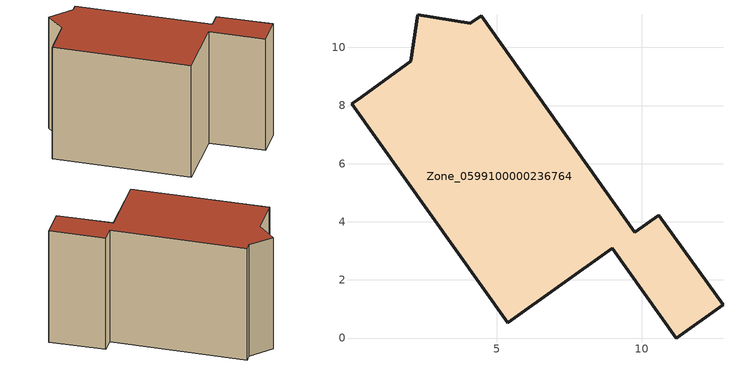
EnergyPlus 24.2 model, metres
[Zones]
Zone_0599100000236764
 floor ground (C_G): 0.22,8.2 2.04,9.53 2.29,11.12 4.09,10.83 4.47,11.1 9.76,3.64 10.58,4.23 12.79,1.15 11.19,0 8.98,3.09 5.38,0.52 0.01,8.06 z0
 wall outside (C_F): 10.58,4.23 9.76,3.64 4.47,11.1 4.09,10.83 2.29,11.12 2.04,9.53 0.22,8.2 0.01,8.06 5.38,0.52 8.98,3.09 11.19,0 12.79,1.15 10.58,4.23 z0:8.35
 roof outside (C_R): 2.04,9.53 0.22,8.2 0.01,8.06 5.38,0.52 8.98,3.09 11.19,0 12.79,1.15 10.58,4.23 9.76,3.64 4.47,11.1 4.09,10.83 2.29,11.12 z8.35
[BUILDING]
Pand.0599100000236764: North Axis=0; Terrain=City; Loads Convergence Tolerance Value=0.04; Temperature Convergence Tolerance Value=0.4; Solar Distribution=FullExterior; Maximum Number of Warmup Days=25; Minimum Number of Warmup Days=1
[Site:Location]
Rotterdam.The.Hague.AP_ZH_NLD Design_Conditions: Latitude=51.96; Longitude=4.45; Time Zone=1; Elevation=-4.5
[SITE:GROUNDTEMPERATURE:BUILDINGSURFACE]
18, 18, 18, 18, 18, 18, 18, 18, 18, 18, 18, 18
[MATERIAL] Thermal Absorptance=0.9; Solar Absorptance=0.7; Visible Absorptance=0.7
Name | Roughness | Thickness | Conductivity | Density | Specific Heat
G.TI.1975-1991 | MediumSmooth | 0.15 | 0.288461 | 540 | 1210
F.TI.1975-1991 | Rough | 0.3 | 0.230769 | 1920 | 840
R.TI.1975-1991 | MediumRough | 0.2 | 0.153846 | 1500 | 1000
[CONSTRUCTION]
C_G: G.TI.1975-1991
C_F: F.TI.1975-1991
C_R: R.TI.1975-1991
[ZONE]
Zone_0599100000236764: Type=1; Multiplier=1; Ceiling Height=Autocalculate; Volume=Autocalculate; Floor Area=autocalculate; Part of Total Floor Area=Yes
[ZONEINFILTRATION:DESIGNFLOWRATE]
Infil_Zone_0599100000236764: Zone or ZoneList or Space or SpaceList=Zone_0599100000236764; Schedule=AlwaysOn; Design Flow Rate Calculation Method=Flow/Area; Flow Rate per Floor Area=0.003; Constant Term Coefficient=1; Temperature Term Coefficient=0; Velocity Term Coefficient=0; Velocity Squared Term Coefficient=0
[HVACTEMPLATE:ZONE:IDEALLOADSAIRSYSTEM]
Zone_0599100000236764: Maximum Heating Supply Air Temperature=50; Minimum Cooling Supply Air Temperature=13; Maximum Heating Supply Air Humidity Ratio=0.0156; Minimum Cooling Supply Air Humidity Ratio=0.0077; Heating Limit=NoLimit; Cooling Limit=NoLimit; Dehumidification Control Type=ConstantSensibleHeatRatio; Cooling Sensible Heat Ratio=0.7; Dehumidification Setpoint=60; Humidification Control Type=None; Humidification Setpoint=30; Outdoor Air Method=None; Outdoor Air Flow Rate per Person=0.00944; Outdoor Air Flow Rate per Zone Floor Area=0; Outdoor Air Flow Rate per Zone=0; Demand Controlled Ventilation Type=None; Outdoor Air Economizer Type=NoEconomizer; Heat Recovery Type=None; Sensible Heat Recovery Effectiveness=0.7; Latent Heat Recovery Effectiveness=0.65
[ZONECONTROL:THERMOSTAT]
ThermostatControl_Zone_0599100000236764: Zone or ZoneList=Zone_0599100000236764; Control Type Schedule=DualSetpointControlType; Control 1=Thermostat_Zone_0599100000236764; Temperature Difference Between Cutout And Setpoint=0
[THERMOSTATSETPOINT:DUALSETPOINT]
Thermostat_Zone_0599100000236764: Heating Setpoint Temperature Schedule=HeatingSetpoint_Zone_0599100000236764; Cooling Setpoint Temperature Schedule=CoolingSetpoint_Zone_0599100000236764
[SCHEDULE:COMPACT]
HeatingSetpoint_Zone_0599100000236764: Through: 12/31, For: AllDays, Until: 24:00, 21
CoolingSetpoint_Zone_0599100000236764: Through: 12/31, For: AllDays, Until: 24:00, 24
DualSetpointControlType: Through: 12/31, For: AllDays, Until: 24:00, 4
AlwaysOn: Through: 12/31, For: AllDays, Until: 24:00, 1
